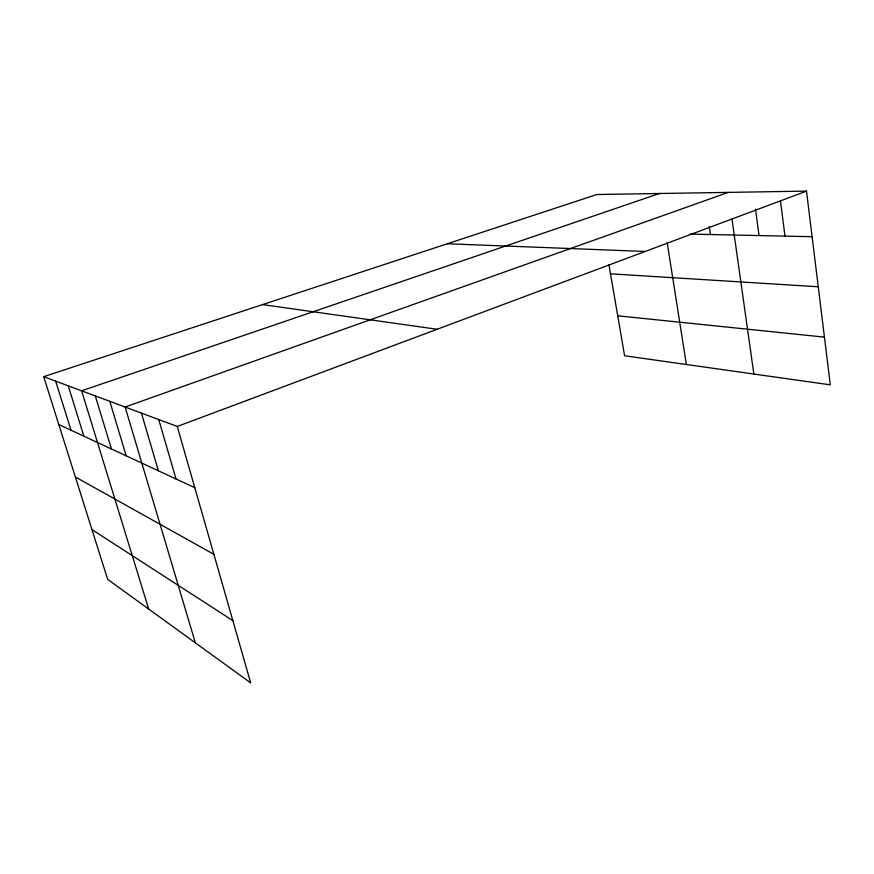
<?xml version="1.0" encoding="UTF-8"?>
<svg xmlns="http://www.w3.org/2000/svg" width="874" height="874" viewBox="0 0 874 874"><rect width="100%" height="100%" fill="white"/><g stroke="black" fill="none" stroke-linecap="round" stroke-linejoin="round"><path stroke-width="1.31" d="M177.258 426.457L250.685 682.878L107.677 579.364L43.7 376.683L177.258 426.457L806.505 191.122L830.3 384.844L624.604 355.773L608.938 264.767M728.217 192.389L125.124 407.022L195.361 642.838M659.455 193.504L81.61 390.809L148.689 609.058M43.7 376.683L596.844 194.52L806.505 191.122M690.329 234.09L812.099 236.701M447.313 243.759L645.154 251.461M610.5 273.813L818.25 286.77M617.732 315.809L824.433 337.124M262.582 304.6L437.12 329.269M58.798 424.535L194.782 487.681M75.361 476.975L213.857 554.302M91.967 529.6L232.855 620.627M55.652 381.14L71.013 430.205M68.27 385.838L83.893 436.181M95.288 395.911L111.446 448.985M109.774 401.308L126.195 455.835M141.424 413.107L158.402 470.78M158.762 419.564L176.024 478.974M667.201 242.699L686.374 364.502M709.273 226.442L710.453 234.527M731.975 219.035L753.869 374.039M755.486 209.148L759.058 235.565M780.449 201.009L784.983 236.122"/></g></svg>
